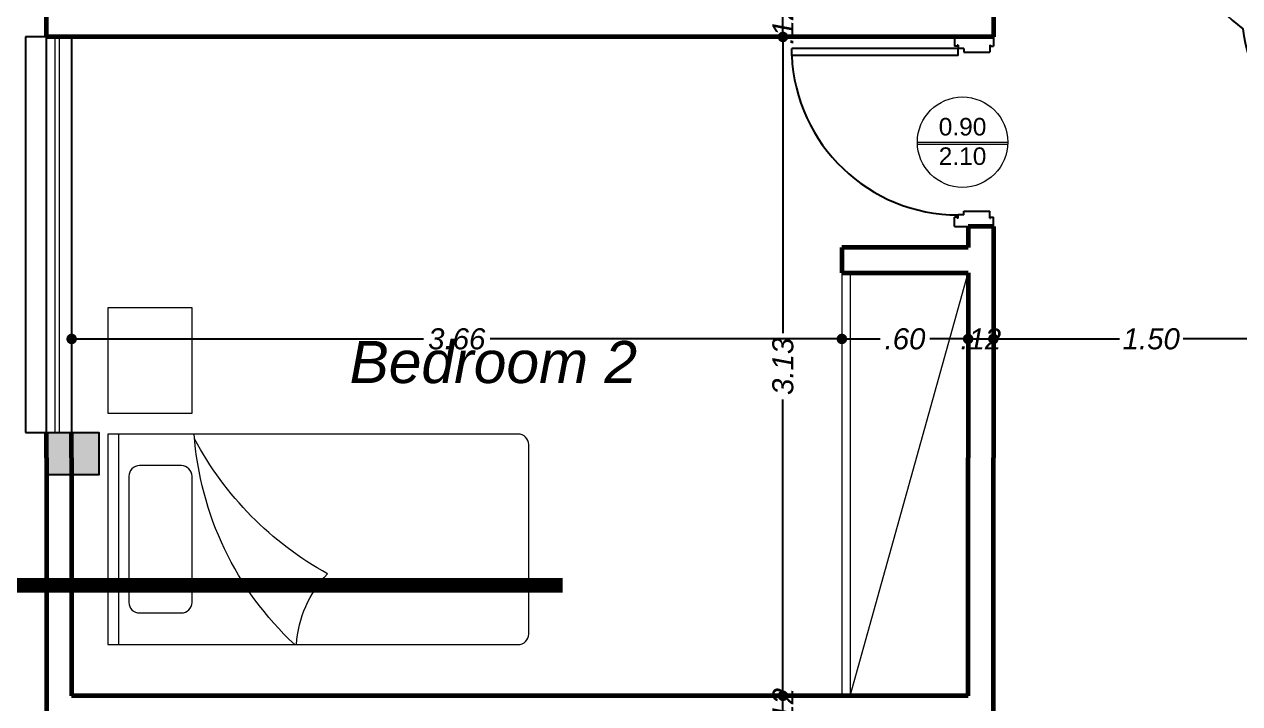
# Model space of a CAD drawing. Header units: metres. Extents: x 539 to 782, y 164 to 633.
# Drawn here: x 683.76 to 689.53, y 229.67 to 232.9 of the extents above; entities that cross this region are included whole.
import ezdxf
from ezdxf.enums import TextEntityAlignment as Align

# ---------------------------------------------------------------- set-up
doc = ezdxf.new("R2010")
doc.units = ezdxf.units.M
doc.header["$PDMODE"] = 35
doc.linetypes.add('ACAD_ISO05W100', pattern=[33, 24, -3, 0, -3, 0, -3])
for name, color, linetype, lineweight in [('01', 1, 'Continuous', 9), ('cota', 1, 'Continuous', 15), ('Mobiliario', 42, 'Continuous', 9), ('MURO', 4, 'Continuous', 60), ('ventanas', 2, 'Continuous', 25), ('vidrio', 131, 'Continuous', 15)]:
    doc.layers.add(name, color=color, linetype=linetype, lineweight=lineweight)
for name, color, linetype in [('AREAS', 2, 'Continuous'), ('COLUMNAS', 6, 'Continuous'), ('lincorte', 116, 'Continuous'), ('PUERTAS', 16, 'Continuous'), ('TEXTO', 134, 'Continuous')]:
    doc.layers.add(name, color=color, linetype=linetype)
doc.styles.add('ARIAL', font='ariali.ttf')
doc.styles.add('STYLE1', font='ariali.ttf')
doc.styles.add('texto', font='arial.ttf')
doc.dimstyles.new('C_50', dxfattribs={"dimscale": 0.5, "dimtxt": 0.2, "dimasz": 0.1, "dimexe": 0.1, "dimexo": 0.1, "dimgap": 0.05, "dimtad": 0, "dimzin": 4, "dimdsep": 46, "dimtxsty": 'ARIAL', "dimblk": 'DOT', "dimcen": 0.09, "dimse1": 1, "dimse2": 1, "dimclrd": 1, "dimclre": 1, "dimclrt": 2, "dimadec": 0, "dimazin": 0, "dimtfac": 1, "dimtix": 1, "dimtmove": 2, "dimatfit": 3, "dimfxl": 1, "dimtolj": 1, "dimtzin": 0, "dimarcsym": 0})

# ---------------------------------------------------------------- blocks, each defined once
blk = doc.blocks.new('Camasi')
at = {"color": 0}
blk.add_line((-0.5, -0.05), (0.5, -0.05), dxfattribs=at)
blk.add_lwpolyline([(-1.1, -0.4), (-1.1, 0), (-0.6, 0), (-0.6, -0.4)], close=True, dxfattribs=at)
for points in [[(-0.5, -1.95), (-0.5, 0), (0.5, 0), (0.5, -1.95, -0.414214), (0.45, -2), (-0.45, -2, -0.414214)], [(-0.35, -0.35), (-0.35, -0.15, -0.414214), (-0.3, -0.1), (0.3, -0.1, -0.414214), (0.35, -0.15), (0.35, -0.35, -0.414214), (0.3, -0.4), (-0.3, -0.4, -0.414214)]]:
    blk.add_lwpolyline(points, format="xyb", close=True, dxfattribs=at)
for centre, radius, start, end in [((-0.6059, -1.9178), 1.511, 42.95491, 85.98204), ((-1.2223, -1.8098), 1.5837, 28.89334, 61.94152), ((0.5313, -1.4217), 0.5263, 93.41409, 134.22904)]:
    blk.add_arc(centre, radius, start, end, dxfattribs=at)
blk = doc.blocks.new('p 4')
for p, q in [((-0.0782, 0.852), (-0.0484, 0.852)), ((-0.0782, 0.1485), (-0.0782, 0.852)), ((-0.0484, 0.1485), (-0.0484, 0.852)), ((-0.8003, 0.1641), (-0.7612, 0.1641)), ((-0.8003, 0.1641), (-0.8003, 0)), ((-0.7612, 0.1524), (-0.7612, 0.1641)), ((-0.0391, 0.1524), (-0.0391, 0.1641)), ((0, 0.1641), (-0.0391, 0.1641)), ((0, 0.1641), (0, 0)), ((-0.7651, 0.1524), (-0.7612, 0.1524)), ((-0.7651, 0.1485), (-0.7651, 0.1524)), ((-0.7651, 0.1485), (-0.7519, 0.1485)), ((-0.7519, 0.1251), (-0.7519, 0.1485)), ((-0.7519, 0.1251), (-0.7363, 0.1251)), ((-0.7363, 0.1251), (-0.7363, 0.0156)), ((-0.0782, 0.1485), (-0.0484, 0.1485)), ((-0.0484, 0.1251), (-0.064, 0.1251)), ((-0.064, 0.1251), (-0.064, 0.0156)), ((-0.0352, 0.1485), (-0.0484, 0.1485)), ((-0.0484, 0.1251), (-0.0484, 0.1485)), ((-0.0352, 0.1524), (-0.0391, 0.1524)), ((-0.0352, 0.1485), (-0.0352, 0.1524)), ((-0.7651, 0.0156), (-0.7651, 0.0117)), ((-0.7651, 0.0156), (-0.7363, 0.0156)), ((-0.7651, 0.0117), (-0.7612, 0.0117)), ((-0.7612, 0.0117), (-0.7612, 0)), ((-0.0352, 0.0156), (-0.064, 0.0156)), ((-0.0391, 0.0117), (-0.0391, 0)), ((-0.0352, 0.0117), (-0.0391, 0.0117)), ((0, 0), (-0.0391, 0)), ((-0.0352, 0.0156), (-0.0352, 0.0117)), ((-0.8003, 0), (-0.7612, 0))]:
    blk.add_line(p, q)
blk.add_arc((-0.0472, 0.148), 0.7047, 92.5192, 179.9609)
blk = doc.blocks.new('A$C56FC5E38')
at = {"ltscale": 0.02}
for p, q in [((0, 0.2147), (0.4294, 0.2147)), ((0, 0.2047), (0.4294, 0.2047))]:
    blk.add_line(p, q, dxfattribs=at)
blk.add_circle((0.2147, 0.2147), 0.2147, dxfattribs=at)
at = {"style": 'texto'}
for s, p in [('0.90', (0.2147, 0.2466)), ('2.10', (0.2147, 0.1067))]:
    blk.add_text(s, height=0.08331, dxfattribs=at).set_placement(p, align=Align.CENTER)
blk = doc.blocks.new('_Dot')
at = {"color": 0, "linetype": 'ByBlock', "lineweight": -2}
blk.add_line((-0.5, 0), (-1, 0), dxfattribs=at)
at = {"color": 0, "linetype": 'ByBlock', "const_width": 0.5}
blk.add_lwpolyline([(-0.25, 0, 1), (0.25, 0, 1)], format="xyb", close=True, dxfattribs=at)
blk = doc.blocks.new('*D277')
at = {"layer": 'cota', "color": 1, "lineweight": -2, "transparency": 16777216}
for p, q in [((684.0314, 231.406), (685.6535, 231.406)), ((687.5914, 231.406), (685.9694, 231.406))]:
    blk.add_line(p, q, dxfattribs=at)
at = {"layer": 'Defpoints', "color": 0, "transparency": 16777216}
for p in [(687.6414, 231.406), (683.9814, 231.3408), (687.6414, 231.3408)]:
    blk.add_point(p, dxfattribs=at)
at = {"layer": 'cota', "color": 1, "lineweight": -2, "transparency": 16777216, "xscale": 0.05, "yscale": 0.05, "zscale": 0.05, "rotation": 180}
blk.add_blockref('_Dot', (683.9814, 231.406), dxfattribs=at)
at = {"layer": 'cota', "color": 1, "lineweight": -2, "transparency": 16777216, "xscale": 0.05, "yscale": 0.05, "zscale": 0.05}
blk.add_blockref('_Dot', (687.6414, 231.406), dxfattribs=at)
at = {"layer": 'cota', "color": 2, "transparency": 16777216, "insert": (685.8114, 231.406), "char_height": 0.1, "attachment_point": 5, "style": 'ARIAL'}
blk.add_mtext('\\A1;3.66', dxfattribs=at)
blk = doc.blocks.new('*D278')
at = {"layer": 'cota', "color": 1, "lineweight": -2, "transparency": 16777216}
for p, q in [((687.6914, 231.406), (687.8227, 231.406)), ((688.1914, 231.406), (688.0601, 231.406))]:
    blk.add_line(p, q, dxfattribs=at)
at = {"layer": 'Defpoints', "color": 0, "transparency": 16777216}
for p in [(688.2414, 231.406), (688.2414, 231.406), (687.6414, 231.3408)]:
    blk.add_point(p, dxfattribs=at)
at = {"layer": 'cota', "color": 1, "lineweight": -2, "transparency": 16777216, "xscale": 0.05, "yscale": 0.05, "zscale": 0.05, "rotation": 180}
blk.add_blockref('_Dot', (687.6414, 231.406), dxfattribs=at)
at = {"layer": 'cota', "color": 1, "lineweight": -2, "transparency": 16777216, "xscale": 0.05, "yscale": 0.05, "zscale": 0.05}
blk.add_blockref('_Dot', (688.2414, 231.406), dxfattribs=at)
at = {"layer": 'cota', "color": 2, "transparency": 16777216, "insert": (687.9414, 231.406), "char_height": 0.1, "attachment_point": 5, "style": 'ARIAL'}
blk.add_mtext('\\A1;.60', dxfattribs=at)
blk = doc.blocks.new('*D279')
at = {"layer": 'cota', "color": 1, "lineweight": -2, "transparency": 16777216}
for p, q in [((688.1914, 231.406), (688.1414, 231.406)), ((688.2414, 231.406), (688.3614, 231.406)), ((688.4114, 231.406), (688.4614, 231.406))]:
    blk.add_line(p, q, dxfattribs=at)
at = {"layer": 'Defpoints', "color": 0, "transparency": 16777216}
for p in [(688.3614, 231.4283), (688.2414, 231.406), (688.3614, 231.406)]:
    blk.add_point(p, dxfattribs=at)
at = {"layer": 'cota', "color": 1, "lineweight": -2, "transparency": 16777216, "xscale": 0.05, "yscale": 0.05, "zscale": 0.05}
blk.add_blockref('_Dot', (688.2414, 231.406), dxfattribs=at)
at = {"layer": 'cota', "color": 1, "lineweight": -2, "transparency": 16777216, "xscale": 0.05, "yscale": 0.05, "zscale": 0.05, "rotation": 180}
blk.add_blockref('_Dot', (688.3614, 231.406), dxfattribs=at)
at = {"layer": 'cota', "color": 2, "transparency": 16777216, "insert": (688.3014, 231.406), "char_height": 0.1, "attachment_point": 5, "style": 'ARIAL'}
blk.add_mtext('\\A1;.12', dxfattribs=at)
blk = doc.blocks.new('*D280')
at = {"layer": 'cota', "color": 1, "lineweight": -2, "transparency": 16777216}
for p, q in [((688.4114, 231.406), (688.9601, 231.406)), ((689.8114, 231.406), (689.2627, 231.406))]:
    blk.add_line(p, q, dxfattribs=at)
at = {"layer": 'Defpoints', "color": 0, "transparency": 16777216}
for p in [(688.3614, 231.4283), (689.8614, 231.406), (689.8614, 231.406)]:
    blk.add_point(p, dxfattribs=at)
at = {"layer": 'cota', "color": 1, "lineweight": -2, "transparency": 16777216, "xscale": 0.05, "yscale": 0.05, "zscale": 0.05, "rotation": 180}
blk.add_blockref('_Dot', (688.3614, 231.406), dxfattribs=at)
at = {"layer": 'cota', "color": 1, "lineweight": -2, "transparency": 16777216, "xscale": 0.05, "yscale": 0.05, "zscale": 0.05}
blk.add_blockref('_Dot', (689.8614, 231.406), dxfattribs=at)
at = {"layer": 'cota', "color": 2, "transparency": 16777216, "insert": (689.1114, 231.406), "char_height": 0.1, "attachment_point": 5, "style": 'ARIAL'}
blk.add_mtext('\\A1;1.50', dxfattribs=at)
blk = doc.blocks.new('*D288')
at = {"layer": 'cota', "color": 1, "lineweight": -2, "transparency": 16777216}
for p, q in [((687.3614, 229.7608), (687.3614, 229.8108)), ((687.3614, 229.5908), (687.3614, 229.7108)), ((687.3614, 229.5408), (687.3614, 229.4908))]:
    blk.add_line(p, q, dxfattribs=at)
at = {"layer": 'Defpoints', "color": 0, "transparency": 16777216}
for p in [(687.3614, 229.7108), (687.3614, 229.7108), (686.8614, 229.5908)]:
    blk.add_point(p, dxfattribs=at)
at = {"layer": 'cota', "color": 1, "lineweight": -2, "transparency": 16777216, "xscale": 0.05, "yscale": 0.05, "zscale": 0.05}
for p, rotation in [((687.3614, 229.7108), 270), ((687.3614, 229.5908), 90)]:
    blk.add_blockref('_Dot', p, dxfattribs=dict(at, rotation=rotation))
at = {"layer": 'cota', "color": 2, "transparency": 16777216, "insert": (687.3614, 229.6508), "char_height": 0.1, "attachment_point": 5, "rotation": 90, "style": 'ARIAL'}
blk.add_mtext('\\A1;.12', dxfattribs=at)
blk = doc.blocks.new('*D289')
at = {"layer": 'cota', "color": 1, "lineweight": -2, "transparency": 16777216}
for p, q in [((687.3614, 232.7908), (687.3614, 231.4329)), ((687.3614, 229.7608), (687.3614, 231.1186))]:
    blk.add_line(p, q, dxfattribs=at)
at = {"layer": 'Defpoints', "color": 0, "transparency": 16777216}
for p in [(687.3614, 232.8408), (687.3614, 232.8408), (687.3614, 229.7108)]:
    blk.add_point(p, dxfattribs=at)
at = {"layer": 'cota', "color": 1, "lineweight": -2, "transparency": 16777216, "xscale": 0.05, "yscale": 0.05, "zscale": 0.05}
for p, rotation in [((687.3614, 232.8408), 90), ((687.3614, 229.7108), 270)]:
    blk.add_blockref('_Dot', p, dxfattribs=dict(at, rotation=rotation))
at = {"layer": 'cota', "color": 2, "transparency": 16777216, "insert": (687.3614, 231.2758), "char_height": 0.1, "attachment_point": 5, "rotation": 90, "style": 'ARIAL'}
blk.add_mtext('\\A1;3.13', dxfattribs=at)
blk = doc.blocks.new('*D290')
at = {"layer": 'cota', "color": 1, "lineweight": -2, "transparency": 16777216}
for p, q in [((687.3614, 233.0108), (687.3614, 233.0608)), ((687.3614, 232.8408), (687.3614, 232.9608)), ((687.3614, 232.7908), (687.3614, 232.7408))]:
    blk.add_line(p, q, dxfattribs=at)
at = {"layer": 'Defpoints', "color": 0, "transparency": 16777216}
for p in [(687.3614, 232.9608), (687.7632, 232.9608), (687.3614, 232.8408)]:
    blk.add_point(p, dxfattribs=at)
at = {"layer": 'cota', "color": 1, "lineweight": -2, "transparency": 16777216, "xscale": 0.05, "yscale": 0.05, "zscale": 0.05}
for p, rotation in [((687.3614, 232.9608), 270), ((687.3614, 232.8408), 90)]:
    blk.add_blockref('_Dot', p, dxfattribs=dict(at, rotation=rotation))
at = {"layer": 'cota', "color": 2, "transparency": 16777216, "insert": (687.3614, 232.9008), "char_height": 0.1, "attachment_point": 5, "rotation": 90, "style": 'ARIAL'}
blk.add_mtext('\\A1;.12', dxfattribs=at)
blk = doc.blocks.new('*D761')
at = {"layer": 'cota', "color": 1, "lineweight": -2, "transparency": 16777216}
for p, q in [((683.5614, 230.9108), (683.5614, 230.4291)), ((683.5614, 229.6408), (683.5614, 230.1224))]:
    blk.add_line(p, q, dxfattribs=at)
at = {"layer": 'Defpoints', "color": 0, "transparency": 16777216}
for p in [(683.5614, 230.9608), (683.8614, 230.9608), (683.8614, 229.5908)]:
    blk.add_point(p, dxfattribs=at)
at = {"layer": 'cota', "color": 1, "lineweight": -2, "transparency": 16777216, "xscale": 0.05, "yscale": 0.05, "zscale": 0.05}
for p, rotation in [((683.5614, 230.9608), 90), ((683.5614, 229.5908), 270)]:
    blk.add_blockref('_Dot', p, dxfattribs=dict(at, rotation=rotation))
at = {"layer": 'cota', "color": 2, "transparency": 16777216, "insert": (683.5614, 230.2758), "char_height": 0.1, "attachment_point": 5, "rotation": 90, "style": 'ARIAL'}
blk.add_mtext('\\A1;1.37', dxfattribs=at)
blk = doc.blocks.new('*D762')
at = {"layer": 'cota', "color": 1, "lineweight": -2, "transparency": 16777216}
for p, q in [((683.5614, 232.7908), (683.5614, 232.0519)), ((683.5614, 231.0108), (683.5614, 231.7496))]:
    blk.add_line(p, q, dxfattribs=at)
at = {"layer": 'Defpoints', "color": 0, "transparency": 16777216}
for p in [(683.5614, 232.8408), (683.8614, 232.8408), (683.8614, 230.9608)]:
    blk.add_point(p, dxfattribs=at)
at = {"layer": 'cota', "color": 1, "lineweight": -2, "transparency": 16777216, "xscale": 0.05, "yscale": 0.05, "zscale": 0.05}
for p, rotation in [((683.5614, 232.8408), 90), ((683.5614, 230.9608), 270)]:
    blk.add_blockref('_Dot', p, dxfattribs=dict(at, rotation=rotation))
at = {"layer": 'cota', "color": 2, "transparency": 16777216, "insert": (683.5614, 231.9008), "char_height": 0.1, "attachment_point": 5, "rotation": 90, "style": 'ARIAL'}
blk.add_mtext('\\A1;1.88', dxfattribs=at)
blk = doc.blocks.new('*D763')
at = {"layer": 'cota', "color": 1, "lineweight": -2, "transparency": 16777216}
for p, q in [((683.5614, 233.0108), (683.5614, 233.0608)), ((683.5614, 232.8408), (683.5614, 232.9608)), ((683.5614, 232.7908), (683.5614, 232.7408))]:
    blk.add_line(p, q, dxfattribs=at)
at = {"layer": 'Defpoints', "color": 0, "transparency": 16777216}
for p in [(683.5614, 232.9608), (683.8614, 232.9608), (683.8614, 232.8408)]:
    blk.add_point(p, dxfattribs=at)
at = {"layer": 'cota', "color": 1, "lineweight": -2, "transparency": 16777216, "xscale": 0.05, "yscale": 0.05, "zscale": 0.05}
for p, rotation in [((683.5614, 232.9608), 270), ((683.5614, 232.8408), 90)]:
    blk.add_blockref('_Dot', p, dxfattribs=dict(at, rotation=rotation))
at = {"layer": 'cota', "color": 2, "transparency": 16777216, "insert": (683.5614, 232.9008), "char_height": 0.1, "attachment_point": 5, "rotation": 90, "style": 'ARIAL'}
blk.add_mtext('\\A1;.12', dxfattribs=at)
blk = doc.blocks.new('*D766')
at = {"layer": 'cota', "color": 1, "lineweight": -2, "transparency": 16777216}
for p, q in [((683.2614, 235.4108), (683.2614, 231.0574)), ((683.2614, 226.3908), (683.2614, 230.7441))]:
    blk.add_line(p, q, dxfattribs=at)
at = {"layer": 'Defpoints', "color": 0, "transparency": 16777216}
for p in [(683.8614, 235.4608), (683.2614, 226.3408), (684.8614, 226.3408)]:
    blk.add_point(p, dxfattribs=at)
at = {"layer": 'cota', "color": 1, "lineweight": -2, "transparency": 16777216, "xscale": 0.05, "yscale": 0.05, "zscale": 0.05}
for p, rotation in [((683.2614, 235.4608), 90), ((683.2614, 226.3408), 270)]:
    blk.add_blockref('_Dot', p, dxfattribs=dict(at, rotation=rotation))
at = {"layer": 'cota', "color": 2, "transparency": 16777216, "insert": (683.2614, 230.9008), "char_height": 0.1, "attachment_point": 5, "rotation": 90, "style": 'ARIAL'}
blk.add_mtext('\\A1;9.12', dxfattribs=at)

msp = doc.modelspace()

# ---------------------------------------------------------------- hatches: boundary and pattern name
at = {"layer": 'COLUMNAS'}
h = msp.add_hatch(color=256, dxfattribs=at)
h.dxf.hatch_style = 1
h.paths.add_polyline_path([(683.8614, 230.9608), (684.1114, 230.9608), (684.1114, 230.7608), (683.8614, 230.7608)])

# ---------------------------------------------------------------- linework, layer by layer
at = {"layer": 'AREAS'}
msp.add_lwpolyline([(683.8614, 239.9608), (689.8614, 239.9608), (689.8614, 236.4608), (692.8614, 236.4608), (692.8614, 226.3408), (684.8614, 226.3408), (683.8614, 227.3408)], close=True, dxfattribs=at)
at = {"layer": 'COLUMNAS'}
msp.add_lwpolyline([(689.5472, 233.7611, 0.520567), (689.5472, 232.8799, 0.520567), (690.3415, 232.4213, 0.520567), (690.9699, 232.4213, 0.520567), (691.488, 232.5601, 0.520567), (691.488, 232.9739, 0.520567), (691.452, 233.2559, 0.520567), (690.8523, 233.7376, 0.520567), (690.5113, 233.8786, 0.520567)], format="xyb", close=True, dxfattribs=at)
msp.add_lwpolyline([(683.8614, 230.9608), (684.1114, 230.9608), (684.1114, 230.7608), (683.8614, 230.7608), (683.8614, 230.9608)], dxfattribs=at)
at = {"layer": 'lincorte', "linetype": 'ACAD_ISO05W100', "ltscale": 0.05, "const_width": 0.07}
msp.add_lwpolyline([(681.4075, 230.2351), (686.3153, 230.2351)], dxfattribs=at)
at = {"layer": 'Mobiliario'}
for p, q in [((687.6414, 231.7208), (687.6414, 229.7108)), ((687.6814, 231.7208), (687.6814, 229.7108)), ((687.6814, 229.7108), (688.2414, 231.7208))]:
    msp.add_line(p, q, dxfattribs=at)
at = {"layer": 'MURO'}
for p, q in [((688.3614, 235.3408), (688.3614, 232.8408)), ((683.8614, 232.8408), (683.8614, 232.9608)), ((688.3614, 232.8408), (683.8614, 232.8408)), ((688.3614, 231.9408), (688.2414, 231.9408)), ((688.2414, 231.9408), (688.2414, 231.8408)), ((688.3614, 231.9408), (688.3614, 230.8408)), ((688.2414, 231.8408), (687.6414, 231.8408)), ((687.6414, 231.8408), (687.6414, 231.7208)), ((687.6414, 231.7208), (688.2414, 231.7208)), ((688.2414, 231.7208), (688.2414, 230.8408)), ((683.8614, 230.8408), (683.8614, 230.9608)), ((683.9814, 230.8408), (683.9814, 230.9608)), ((683.8614, 230.8408), (683.8614, 229.5908)), ((683.9814, 230.8408), (683.9814, 229.7108)), ((688.2414, 229.7108), (688.2414, 230.8408)), ((688.3614, 229.5908), (688.3614, 230.8408)), ((688.2414, 229.7108), (683.9814, 229.7108))]:
    msp.add_line(p, q, dxfattribs=at)
at = {"layer": 'ventanas'}
for p, q in [((683.8614, 232.8408), (683.7614, 232.8408)), ((683.7614, 232.8408), (683.7614, 230.9608)), ((683.9814, 232.8408), (683.9814, 230.9608)), ((683.7614, 230.9608), (683.8614, 230.9608))]:
    msp.add_line(p, q, dxfattribs=at)
at = {"layer": 'vidrio'}
for p, q in [((683.9014, 232.8408), (683.9014, 230.9608)), ((683.9214, 232.8408), (683.9214, 230.9608))]:
    msp.add_line(p, q, dxfattribs=at)

# ---------------------------------------------------------------- block references
at = {"layer": '01', "ltscale": 0.02, "rotation": 359.9885969923311}
msp.add_blockref('A$C56FC5E38', (688.0001, 232.1261), dxfattribs=at)
at = {"layer": 'Mobiliario', "xscale": -1, "rotation": 90}
msp.add_blockref('Camasi', (684.1534, 230.4541), dxfattribs=at)
at = {"layer": 'PUERTAS', "xscale": 1.124603647976073, "yscale": 1.124603647976073, "zscale": 1.124603647976073, "rotation": 90.00000011679111}
msp.add_blockref('p 4', (688.3614, 232.8408), dxfattribs=at)

# ---------------------------------------------------------------- texts
at = {"layer": 'TEXTO', "style": 'STYLE1'}
msp.add_text('Bedroom 2', height=0.2, rotation=360, dxfattribs=at).set_placement((685.9852, 231.1964), align=Align.CENTER)

# ---------------------------------------------------------------- dimensions: what is measured, and where the dimension line sits
at = {"layer": 'cota'}
for base, p1, p2, picture, middle in [((683.2614, 226.3408), (683.8614, 235.4608), (684.8614, 226.3408), '*D766', (683.2614, 230.9008)), ((683.5614, 232.9608), (683.8614, 232.8408), (683.8614, 232.9608), '*D763', (683.5614, 232.9008)), ((687.3614, 232.9608), (687.3614, 232.8408), (687.7632, 232.9608), '*D290', (687.3614, 232.9008)), ((683.5614, 232.8408), (683.8614, 230.9608), (683.8614, 232.8408), '*D762', (683.5614, 231.9008)), ((687.3614, 232.8408), (687.3614, 229.7108), (687.3614, 232.8408), '*D289', (687.3614, 231.2758)), ((683.5614, 230.9608), (683.8614, 229.5908), (683.8614, 230.9608), '*D761', (683.5614, 230.2758)), ((687.3614, 229.7108), (686.8614, 229.5908), (687.3614, 229.7108), '*D288', (687.3614, 229.6508))]:
    dim = msp.add_linear_dim(base=base, p1=p1, p2=p2, angle=90, dimstyle='C_50', dxfattribs=at)
    dim.commit()
    dim.dimension.update_dxf_attribs({"geometry": picture, "text_midpoint": middle})
for base, p1, p2, picture, middle in [((687.6414, 231.406), (683.9814, 231.3408), (687.6414, 231.3408), '*D277', (685.8114, 231.406)), ((688.2414, 231.406), (687.6414, 231.3408), (688.2414, 231.406), '*D278', (687.9414, 231.406)), ((688.3614, 231.406), (688.2414, 231.406), (688.3614, 231.4283), '*D279', (688.3014, 231.406)), ((689.8614, 231.406), (688.3614, 231.4283), (689.8614, 231.406), '*D280', (689.1114, 231.406))]:
    dim = msp.add_linear_dim(base=base, p1=p1, p2=p2, dimstyle='C_50', dxfattribs=at)
    dim.commit()
    dim.dimension.update_dxf_attribs({"geometry": picture, "text_midpoint": middle})

doc.saveas('drawing.dxf')
